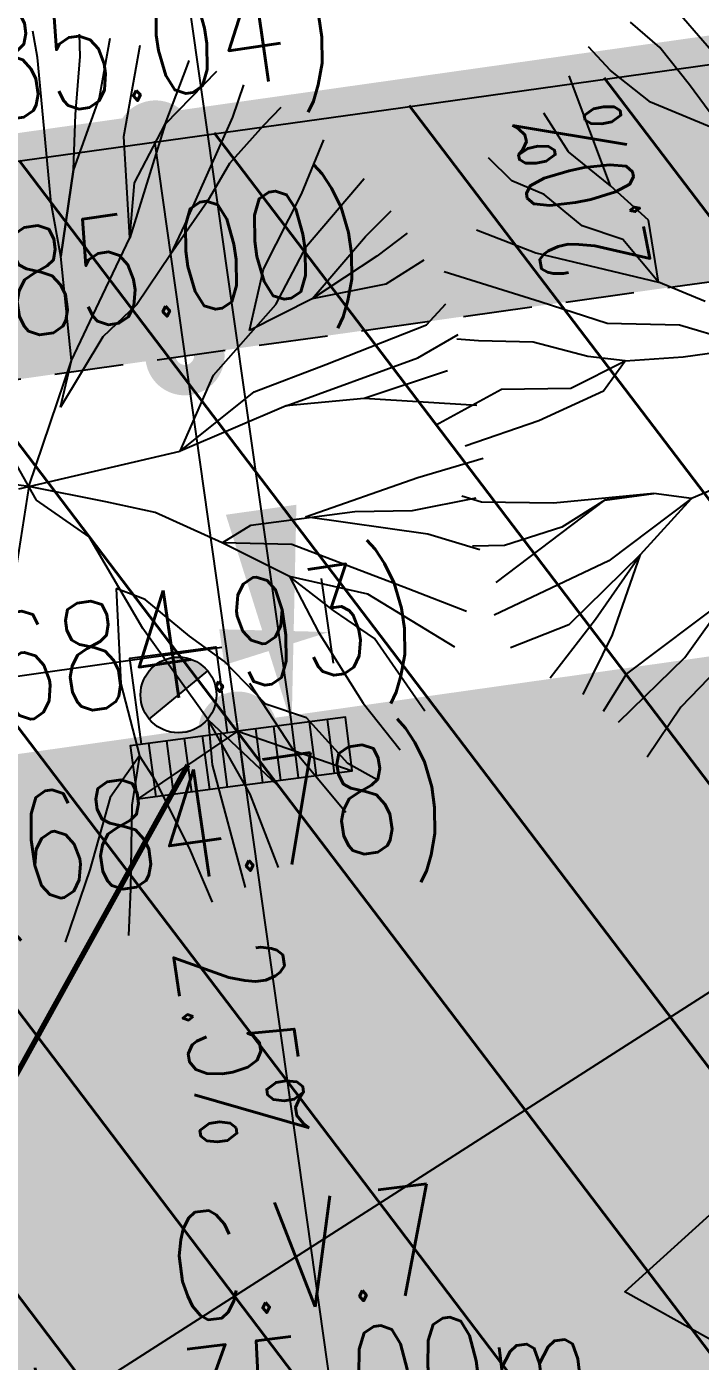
# Model space of a CAD drawing. Extents: x 352140 to 354978, y 6304672 to 6307963.
# Drawn here: x 352678.54 to 352684.76, y 6306035.06 to 6306047.38 of the extents above; entities that cross this region are included whole.
import ezdxf
from ezdxf import colors
from ezdxf.entities.mleader import LeaderData, LeaderLine
from ezdxf.enums import TextEntityAlignment as Align
from ezdxf.math import Vec2, Vec3

# ---------------------------------------------------------------- set-up
doc = ezdxf.new("R2010")
doc.units = 0
for name, pattern in [('CENTER', [50.800000000000004, 31.75, -6.35, 6.35, -6.35]), ('CONTINUOS', [0]), ('DASHDOT', [1, 0.5, -0.25, 0, -0.25]), ('DASHED', [19.049999999999997, 12.7, -6.35])]:
    doc.linetypes.add(name, pattern=pattern)
doc.layers.get('0').update_dxf_attribs({"linetype": 'CONTINUOUS'})
for name, color, linetype in [('00-S2_ALL AREA APORTANTES', 150, 'CONTINUOUS'), ('00_All ext_Descarga sum', 1, 'CONTINUOUS'), ('00_All ext_Txt', 4, 'CONTINUOUS'), ('00_S2_All ext_Sumidero', 3, 'CONTINUOUS'), ('02_Geo ext_Acotamiento', 7, 'CONTINUOUS'), ('02_Geo ext_Eje', 4, 'CONTINUOUS'), ('03_Pav ext_Escurrimiento', 2, 'CONTINUOUS'), ('03_Pav ext_HCV', 34, 'CONTINUOUS'), ('03_Pav ext_Vereda HC', 42, 'CONTINUOUS'), ('03_Pav proy_Solera Tipo A', 1, 'CONTINUOUS'), ('03_S2_Pav ext_Borde vereda', 7, 'CONTINUOUS'), ('03_S3_Pav ext_Cota', 2, 'CONTINUOUS'), ('05_All ext_Txt', 4, 'CONTINUOUS'), ('1-MURO PANDERETA', 250, 'FENCELINE2'), ('Paisajismo', 253, 'CONTINUOUS')]:
    doc.layers.add(name, color=color, linetype=linetype)
doc.layers.add('0_ASD_LINEA OFICIAL', color=253, linetype='DASHDOT', lineweight=20)
doc.styles.add('JPG_2MM', font='simplex.shx', dxfattribs={"height": 1})
doc.styles.add('ROMANS', font='romans.shx', dxfattribs={"width": 0.75})
doc.linetypes.add('FENCELINE2', pattern='A,0.25,-0.1,[132,ltypeshp.shx,S=0.1,R=0,X=-0.1,Y=0],-0.1,1', length=1.45)
doc.dimstyles.new('acio', dxfattribs={"dimscale": 0, "dimtxt": 2, "dimasz": 2, "dimexe": 1, "dimexo": 1, "dimtad": 1, "dimrnd": 0.05, "dimzin": 1, "dimtxsty": 'ROMANS', "dimcen": 2.5, "dimclrt": 2, "dimaunit": 2, "dimazin": 0, "dimtfac": 1, "dimtmove": 0, "dimatfit": 3, "dimfxl": 1, "dimfxlon": 1, "dimarcsym": 0})
doc.dimstyles.new('Principal', dxfattribs={"dimscale": 0, "dimtxt": 2, "dimasz": 2, "dimexe": 1, "dimexo": 1, "dimtad": 1, "dimrnd": 0.05, "dimzin": 1, "dimtxsty": 'ROMANS', "dimcen": 2.5, "dimclrt": 2, "dimaunit": 2, "dimadec": 0, "dimazin": 0, "dimtfac": 1, "dimtmove": 0, "dimatfit": 3, "dimfxl": 1, "dimfxlon": 1, "dimarcsym": 0})
pattern_1 = [(127.2451660467093, (0, 0), (-1.263734244477452, -0.9607975902004564), [])]

# ---------------------------------------------------------------- blocks, each defined once
blk = doc.blocks.new('SUMIDEROS2-flat-36')
h = blk.add_hatch(color=256)
h.dxf.hatch_style = 1
h.paths.add_polyline_path([(-2384012.433764914, 5850958.890662028), (-2384013.236991516, 5850959.486335617), (-2384012.135928119, 5850959.292275329)])
h = blk.add_hatch(color=256)
h.dxf.hatch_style = 1
h.paths.add_polyline_path([(-2384013.425125614, 5850958.89225714, 1), (-2384012.727470282, 5850958.835011723)])
at = {"ltscale": 0.5}
blk.add_line((-2384012.135928119, 5850959.292275329), (-2384013.236991516, 5850959.486335617), dxfattribs=at)
for points in [[(-2384012.939154722, 5850959.887948919), (-2384012.135928119, 5850959.292275329), (-2384012.433764914, 5850958.890662028), (-2384013.236991516, 5850959.486335617)], [(-2384013.236991516, 5850959.486335617), (-2384012.939154722, 5850959.887948919), (-2384012.135928119, 5850959.292275329), (-2384012.433764914, 5850958.890662028)]]:
    blk.add_lwpolyline(points, close=True)
for points in [[(-2384013.103120416, 5850959.387056686), (-2384012.805283621, 5850959.788669988)], [(-2384012.969249316, 5850959.287777754), (-2384012.671412521, 5850959.689391055)], [(-2384012.835378215, 5850959.188498823), (-2384012.53754142, 5850959.590112124)], [(-2384012.701507115, 5850959.089219891), (-2384012.40367032, 5850959.490833192)], [(-2384012.701507115, 5850959.089219891), (-2384012.40367032, 5850959.490833192)], [(-2384012.514087574, 5850958.950229387), (-2384012.990626445, 5850958.307648106), (-2384013.633207727, 5850958.784186976), (-2384013.156668856, 5850959.426768258)], [(-2384012.567636014, 5850958.98994096), (-2384012.269799219, 5850959.391554261)], [(-2384012.727470282, 5850958.835011723), (-2384013.425125613, 5850958.89225714)]]:
    blk.add_lwpolyline(points)
blk.add_circle((-2384013.076297948, 5850958.863634431), 0.35, dxfattribs=at)
blk = doc.blocks.new('s3')
h = blk.add_hatch(color=256)
h.dxf.hatch_style = 1
h.paths.add_polyline_path([(-0.3297789840726182, -0.04854825045913458), (0.6595579684944823, 0.09709650091826916), (-0.4026013602269813, 0.4461202248930931)])
at = {"ltscale": 0.5}
blk.add_line((-0.4026013602269813, 0.4461202248930931), (0.6595579684944823, 0.09709650091826916), dxfattribs=at)
for points in [[(0.5867355932714418, 0.5917649772018194), (-0.4026013602269813, 0.4461202248930931), (-0.3297789840726182, -0.04854825045913458), (0.6595579684944823, 0.09709650091826916)], [(0.6595579684944823, 0.09709650091826916), (0.5867355932714418, 0.5917649772018194), (-0.4026013602269813, 0.4461202248930931), (-0.3297789840726182, -0.04854825045913458)]]:
    blk.add_lwpolyline(points, close=True)
for points in [[(1.164153218269348e-10, -9.313225746154785e-10), (-0.07282237603794783, 0.4946684753522277)], [(1.164153218269348e-10, -9.313225746154785e-10), (-0.07282237603794783, 0.4946684753522277)], [(0.1648894931422547, 0.02427412569522858), (0.09206711605656892, 0.5189426010474563)], [(0.3297789852367714, 0.04854825045913458), (0.2569566081510857, 0.5432167267426848)], [(0.4946684773312882, 0.07282237522304058), (0.4218461002456024, 0.5674908524379134)], [(-0.1648894910467789, -0.02427412569522858), (-0.2377118681324646, 0.4703943496569991)]]:
    blk.add_lwpolyline(points)
blk = doc.blocks.new('_Dot')
at = {"color": 0, "linetype": 'ByBlock', "lineweight": -2}
blk.add_line((-0.5, 0), (-1, 0), dxfattribs=at)
at = {"color": 0, "linetype": 'ByBlock', "const_width": 0.5}
blk.add_lwpolyline([(-0.25, 0, 1), (0.25, 0, 1)], format="xyb", close=True, dxfattribs=at)
blk = doc.blocks.new('*D1233')
at = {"layer": '02_Geo ext_Acotamiento', "color": 0, "lineweight": -2, "transparency": 16777216}
for p, q in [((352681.3729139861, 6306041.507904957), (352681.2626115966, 6306042.289140631)), ((352640.5150699242, 6306036.031050548), (352680.3423338038, 6306041.654247898)), ((352639.5652914505, 6306035.605101467), (352639.454989061, 6306036.386337142))]:
    blk.add_line(p, q, dxfattribs=at)
at = {"layer": '02_Geo ext_Acotamiento', "color": 0, "transparency": 16777216}
for points in [[(352680.319033292, 6306041.819277787), (352680.3656343155, 6306041.48921801), (352681.3325131318, 6306041.794050967)], [(352640.4917694124, 6306036.196080437), (352640.5383704359, 6306035.86602066), (352639.5248905962, 6306035.891247477)]]:
    blk.add_solid(points, dxfattribs=at)
at = {"layer": '02_Geo ext_Acotamiento', "color": 2, "transparency": 16777216, "insert": (352660.3017972911, 6306039.741472719), "char_height": 1, "attachment_point": 5, "rotation": 8.036450939066954, "style": 'ROMANS'}
blk.add_mtext('42,20', dxfattribs=at)
blk = doc.blocks.new('A$C27410629')
at = {"layer": '0_ASD_LINEA OFICIAL', "ltscale": 8}
blk.add_lwpolyline([(286.0191263138258, 1240.57846385429, 0.5, 0.5, 0.02981475030709136), (329.8275544899516, 1253.395882122717, 0.5, 0.5, 0.005373472105566591), (335.5549609565205, 1255.503897473505, 0.5, 0.5, -0.02038905157982782), (369.1789315856004, 1266.395914572439, 0.5, 0.5, -0.01033811889572692), (382.0160864036152, 1269.772252053919, 0.5, 0.5, -0.01173618040004156), (401.8827953144032, 1274.181638345332, 0.5, 0.5, 0), (500.8924152547843, 1288.160771687743, 0, 0, 0)], format="xyseb", dxfattribs=at)
blk = doc.blocks.new('*D1431')
at = {"layer": '02_Geo ext_Acotamiento', "color": 0, "lineweight": -2, "transparency": 16777216}
blk.add_line((352687.1285132058, 6306048.259659426), (352688.1139028457, 6306043.012090537), dxfattribs=at)
at = {"layer": '02_Geo ext_Acotamiento', "color": 0, "transparency": 16777216}
blk.add_solid([(352688.2777065567, 6306043.042849634), (352687.9500991346, 6306042.98133144), (352688.2984574267, 6306042.02926827)], dxfattribs=at)
at = {"layer": '02_Geo ext_Acotamiento', "color": 2, "transparency": 16777216, "insert": (352688.4210759453, 6306046.294813341), "char_height": 1, "attachment_point": 5, "rotation": 280.63516462437144, "style": 'ROMANS'}
blk.add_mtext('R46,50', dxfattribs=at)
blk = doc.blocks.new('1.0 - LO RECABARREN LOTEO PARQUE - VEGETACION PROPUESTA ETAPA MUNICIPAL')
at = {"layer": 'Paisajismo', "color": 251}
for p, q in [((352684.9223409494, 6306047.092090706), (352684.2397955476, 6306047.880920245)), ((352678.6402071738, 6306047.097631331), (352678.5991143384, 6306047.340409933)), ((352679.0337549044, 6306047.10747047), (352679.029850871, 6306047.314241823)), ((352684.3863920275, 6306047.188866635), (352684.1148856928, 6306047.424255947)), ((352679.3090414436, 6306047.273305699), (352679.2103615177, 6306046.726012464)), ((352679.4383528006, 6306046.368058791), (352679.5870855267, 6306047.213172814)), ((352683.9323124276, 6306046.979267458), (352683.7270850568, 6306047.196772086)), ((352684.6599136369, 6306046.846623307), (352684.3863920275, 6306047.188866635)), ((352678.7661819411, 6306045.751604165), (352678.6402071738, 6306047.097631331)), ((352678.9904494037, 6306046.572174045), (352679.0337549044, 6306047.10747047)), ((352680.0235440342, 6306047.019263466), (352680.0398519193, 6306047.071486183)), ((352679.8200606864, 6306046.480942735), (352680.0235440342, 6306047.019263466)), ((352680.2918475778, 6306046.967811945), (352679.8200606864, 6306046.480942735)), ((352684.2998983554, 6306046.684325599), (352683.9323124276, 6306046.979267458)), ((352680.5418731304, 6306046.844082939), (352680.4405586612, 6306046.547985253)), ((352683.9323396425, 6306045.912618446), (352683.5497769, 6306046.927721616)), ((352684.9888484501, 6306046.398528017), (352684.6599136369, 6306046.846623307)), ((352679.2103615177, 6306046.726012464), (352678.9733372773, 6306046.064097498)), ((352678.9733372773, 6306046.064097498), (352678.9904494037, 6306046.572174045)), ((352680.8878500825, 6306046.637222189), (352680.7282476929, 6306046.471367899)), ((352683.5442693054, 6306046.227298577), (352683.3162780208, 6306046.58525225)), ((352684.9888484501, 6306046.398528017), (352684.2998983554, 6306046.684325599)), ((352679.8200606864, 6306046.480942735), (352679.4926762052, 6306045.432532256)), ((352679.536486125, 6306045.941112882), (352679.8200606864, 6306046.480942735)), ((352680.4405586612, 6306046.547985253), (352679.9967589385, 6306045.553458576)), ((352680.7282476929, 6306046.471367899), (352680.4144468673, 6306046.118032305)), ((352679.4926762052, 6306045.432532256), (352679.4383528006, 6306046.368058791)), ((352681.0774853012, 6306045.835494299), (352681.2838038563, 6306046.338809645)), ((352683.9323396425, 6306045.912618446), (352683.5442693054, 6306046.227298577)), ((352680.4144468673, 6306046.118032305), (352680.2074305294, 6306045.7667129)), ((352683.020868957, 6306045.960512428), (352682.8032604024, 6306046.170194058)), ((352678.8549844662, 6306045.260149335), (352678.9733372773, 6306046.064097498)), ((352678.9733372773, 6306046.064097498), (352678.8549844662, 6306045.260149335)), ((352681.123183416, 6306045.356422602), (352681.6551095446, 6306045.98152375)), ((352683.3170532964, 6306045.832484199), (352683.020868957, 6306045.960512428)), ((352679.4926762052, 6306045.432532256), (352679.536486125, 6306045.941112882)), ((352680.728512123, 6306045.144639745), (352681.0774853012, 6306045.835494299)), ((352683.6696550488, 6306045.545181549), (352683.3170532964, 6306045.832484199)), ((352684.2802008499, 6306045.597179129), (352683.9323396425, 6306045.912618446)), ((352678.8549844662, 6306045.260149335), (352678.7661819411, 6306045.751604165)), ((352680.2074305294, 6306045.7667129), (352679.8694538298, 6306045.279303456)), ((352681.6681244268, 6306045.444137168), (352681.9062962199, 6306045.681328794)), ((352684.3738543459, 6306045.023998707), (352684.2802008499, 6306045.597179129)), ((352679.9967589385, 6306045.553458576), (352679.8694538298, 6306045.279303456)), ((352682.0531589831, 6306045.475664561), (352681.7720674077, 6306045.264970785)), ((352682.6930532583, 6306045.506836176), (352683.2400638449, 6306045.29578422)), ((352684.0459305408, 6306045.418665515), (352683.6696550488, 6306045.545181549)), ((352679.2101104262, 6306044.83927388), (352679.4926762052, 6306045.432532256)), ((352680.8396089138, 6306044.816589676), (352681.123183416, 6306045.356422602)), ((352681.1761379408, 6306044.871335176), (352681.6681244268, 6306045.444137168)), ((352684.3738543459, 6306045.023998707), (352684.0459305408, 6306045.418665515)), ((352678.9532337174, 6306044.299945033), (352678.8549844662, 6306045.260149335)), ((352679.8694538298, 6306045.279303456), (352679.5576705637, 6306044.819110815)), ((352681.7720674077, 6306045.264970785), (352681.1761379408, 6306044.871335176)), ((352682.2075274713, 6306045.226810469), (352681.8574252299, 6306045.00495181)), ((352683.2400638449, 6306045.29578422), (352684.3738543459, 6306045.023998707)), ((352680.5984137684, 6306044.578671049), (352680.728512123, 6306045.144639745)), ((352683.2823223972, 6306044.843046862), (352682.395786996, 6306045.120271427)), ((352681.8574252299, 6306045.00495181), (352681.1761379408, 6306044.871335176)), ((352684.3738543459, 6306045.023998707), (352684.3738543459, 6306045.023998707)), ((352684.8045296913, 6306044.845065298), (352684.3738543459, 6306045.023998707)), ((352681.1761379408, 6306044.871335176), (352680.5984137684, 6306044.578671049)), ((352678.9532337174, 6306044.299945033), (352679.2101104262, 6306044.83927388)), ((352679.5576705637, 6306044.819110815), (352679.2428609557, 6306044.519203745)), ((352680.2643895528, 6306044.16435816), (352680.8396089138, 6306044.816589676)), ((352682.2318646843, 6306044.629086473), (352682.4101766743, 6306044.824697891)), ((352683.9003778039, 6306044.64092604), (352683.2823223972, 6306044.843046862)), ((352681.3040435119, 6306044.264160682), (352682.2318646843, 6306044.629086473)), ((352684.5682958089, 6306044.626814703), (352683.9003778039, 6306044.64092604)), ((352685.2397446324, 6306044.425698922), (352684.5682958089, 6306044.626814703)), ((352679.2428609557, 6306044.519203745), (352678.8545172387, 6306043.870500613)), ((352682.1518085948, 6306044.32624391), (352682.5231149374, 6306044.539216285)), ((352682.7124256949, 6306044.480804032), (352682.5109968406, 6306044.497125905)), ((352683.2154282611, 6306044.470175636), (352682.7124256949, 6306044.480804032)), ((352683.7207095662, 6306044.338837479), (352683.2154282611, 6306044.470175636)), ((352684.6005396936, 6306044.333460324), (352685.2397446324, 6306044.425698922)), ((352678.559876361, 6306043.136415279), (352678.9532337174, 6306044.299945033)), ((352678.8545172387, 6306043.870500613), (352678.9532337174, 6306044.299945033)), ((352680.6411694048, 6306044.011129402), (352681.3040435119, 6306044.264160682)), ((352680.9373537459, 6306043.883101173), (352682.1518085948, 6306044.32624391)), ((352683.5644186639, 6306044.046659548), (352684.0671149796, 6306044.296663448)), ((352684.0671149796, 6306044.296663448), (352683.7207095662, 6306044.338837479)), ((352683.8675213886, 6306044.019602164), (352684.0671149796, 6306044.296663448)), ((352684.0671149796, 6306044.296663448), (352684.6005396936, 6306044.333460324)), ((352679.9571458249, 6306043.463735625), (352680.2643895528, 6306044.16435816)), ((352682.4268105663, 6306044.205186671), (352681.6571519698, 6306043.9501392)), ((352678.6303887761, 6306043.011104662), (352678.0500906089, 6306044.042377251)), ((352679.9571458249, 6306043.463735625), (352680.6411694048, 6306044.011129402)), ((352682.3157330366, 6306043.70239471), (352682.9237005846, 6306044.034562198)), ((352682.9237005846, 6306044.034562198), (352683.5644186639, 6306044.046659548)), ((352683.2693124363, 6306043.746676302), (352683.8675213886, 6306044.019602164)), ((352680.9373537459, 6306043.883101173), (352679.9571458249, 6306043.463735625)), ((352681.6571519698, 6306043.9501392), (352680.9373537459, 6306043.883101173)), ((352681.6571519698, 6306043.9501392), (352680.9373537459, 6306043.883101173)), ((352682.6970322921, 6306043.884112729), (352681.6571519698, 6306043.9501392)), ((352682.5899243855, 6306043.512469317), (352683.2693124363, 6306043.746676302)), ((352678.4681911386, 6306043.11493736), (352679.9571458249, 6306043.463735625)), ((352682.1525955002, 6306043.219359168), (352682.7557742494, 6306043.400141628)), ((352678.559876361, 6306043.136415279), (352677.3162043697, 6306043.306977064)), ((352685.2085444924, 6306043.249260215), (352684.6786482509, 6306043.025465003)), ((352678.559876361, 6306043.136415279), (352678.4062603119, 6306042.151708711)), ((352679.2716112153, 6306042.996489288), (352678.559876361, 6306043.136415279)), ((352681.1135984259, 6306042.857609132), (352682.1525955002, 6306043.219359168)), ((352679.1174838768, 6306042.672890725), (352678.6303887761, 6306043.011104662)), ((352682.1039678525, 6306042.916346341), (352682.6892727854, 6306043.034292581)), ((352682.7405347367, 6306042.992050735), (352682.558451104, 6306043.048989477)), ((352682.8752188804, 6306042.249951942), (352683.8777523211, 6306043.010343346)), ((352684.3305859793, 6306043.072340835), (352683.4043764252, 6306042.984459644)), ((352683.8777523211, 6306043.010343346), (352683.4818427241, 6306042.762355678)), ((352683.8777523211, 6306043.010343346), (352684.3305859793, 6306043.072340835)), ((352684.3305859793, 6306043.072340835), (352683.8777523211, 6306043.010343346)), ((352684.6786482509, 6306043.025465003), (352683.9150401055, 6306042.44984635)), ((352684.2076936857, 6306042.50881949), (352684.6786482509, 6306043.025465003)), ((352684.6786482509, 6306043.025465003), (352684.3305859793, 6306043.072340835)), ((352679.7274689861, 6306042.898201165), (352679.2716112153, 6306042.996489288)), ((352680.3470375907, 6306042.61593602), (352679.7274689861, 6306042.898201165)), ((352680.6109780454, 6306042.781262171), (352681.5700364919, 6306042.906265223)), ((352681.5700364919, 6306042.906265223), (352682.1039678525, 6306042.916346341)), ((352683.4043764252, 6306042.984459644), (352682.7405347367, 6306042.992050735)), ((352680.3470375907, 6306042.61593602), (352680.6109780454, 6306042.781262171)), ((352682.2428914058, 6306042.697801793), (352681.1135984259, 6306042.857609132)), ((352683.4818427241, 6306042.762355678), (352682.9509377037, 6306042.591988989)), ((352679.6141623596, 6306041.827107352), (352679.1174838768, 6306042.672890725)), ((352682.7231765528, 6306042.551571544), (352682.2428914058, 6306042.697801793)), ((352680.9671127844, 6306042.306958194), (352680.3470375907, 6306042.61593602)), ((352680.988260089, 6306042.601317572), (352680.3470375907, 6306042.61593602)), ((352682.0641930536, 6306042.194051621), (352680.988260089, 6306042.601317572)), ((352682.9509377037, 6306042.591988989), (352682.6572775703, 6306042.586444414)), ((352684.2076936857, 6306042.50881949), (352683.5462773878, 6306041.860113203)), ((352683.7916456239, 6306041.913040846), (352684.2076936857, 6306042.50881949)), ((352683.9502746668, 6306041.767113809), (352684.2076936857, 6306042.50881949)), ((352683.9150401055, 6306042.44984635), (352682.8562586306, 6306041.948827443)), ((352681.6902102428, 6306042.143979893), (352680.9671127844, 6306042.306958194)), ((352680.9671127844, 6306042.306958194), (352681.234255261, 6306041.793238232)), ((352681.3736123725, 6306041.993944786), (352680.9671127844, 6306042.306958194)), ((352679.3668318989, 6306042.196570515), (352679.4101723619, 6306041.315502377)), ((352679.6358140258, 6306042.094754007), (352679.3668318989, 6306042.196570515)), ((352682.4937824528, 6306041.653346321), (352681.6902102428, 6306042.143979893)), ((352682.6027079288, 6306041.982888687), (352682.0641930536, 6306042.194051621)), ((352680.0428202029, 6306041.755027916), (352679.6358140258, 6306042.094754007)), ((352685.0097565418, 6306042.109124553), (352684.0777412606, 6306041.407262138)), ((352684.6179145098, 6306041.558339445), (352685.0097565418, 6306042.109124553)), ((352681.7524075583, 6306041.733858938), (352681.3736123725, 6306041.993944786)), ((352683.3745887779, 6306041.370690725), (352683.7916456239, 6306041.913040846)), ((352680.2176276185, 6306040.983337137), (352679.6141623596, 6306041.827107352)), ((352681.234255261, 6306041.793238232), (352681.6488880197, 6306041.136926814)), ((352683.5462773878, 6306041.860113203), (352683.0072436899, 6306041.648681275)), ((352683.6790619034, 6306041.218605779), (352683.9502746668, 6306041.767113809)), ((352680.3677176678, 6306041.520646677), (352680.0428202029, 6306041.755027916)), ((352682.2175051997, 6306041.063527932), (352681.7524075583, 6306041.733858938)), ((352680.7490370022, 6306041.126991102), (352680.3677176678, 6306041.520646677)), ((352684.0056786109, 6306040.963141995), (352684.6179145098, 6306041.558339445)), ((352684.0777412606, 6306041.407262138), (352683.8630447935, 6306041.06107566)), ((352684.9219807249, 6306041.453354487), (352684.5814821059, 6306041.099514814)), ((352679.4101723619, 6306041.315502377), (352679.5829622196, 6306040.650668645)), ((352680.9930235802, 6306040.722034541), (352680.5996349489, 6306041.318370417)), ((352681.1253102652, 6306041.000475026), (352680.7490370022, 6306041.126991102)), ((352681.6488880197, 6306041.136926814), (352681.9898050816, 6306040.705222229)), ((352684.5814821059, 6306041.099514814), (352684.2696988381, 6306040.639322174)), ((352680.8587468673, 6306040.377366463), (352680.2176276185, 6306040.983337137)), ((352680.2176276185, 6306040.983337137), (352680.2518013098, 6306040.567161755)), ((352680.6044930442, 6306040.295823102), (352680.2176276185, 6306040.983337137)), ((352681.5071317894, 6306040.580103609), (352681.1253102652, 6306041.000475026)), ((352681.486936542, 6306040.127596144), (352680.9930235802, 6306040.722034541)), ((352679.5829622196, 6306040.650668645), (352679.312189006, 6306040.267664332)), ((352679.5829622196, 6306040.650668645), (352679.5114479533, 6306040.195012505)), ((352679.7317330074, 6306040.416463534), (352679.5829622196, 6306040.650668645)), ((352680.2518013098, 6306040.567161755), (352680.5569699333, 6306039.436857475)), ((352681.7759371662, 6306040.428636933), (352681.5071317894, 6306040.580103609)), ((352680.0450817418, 6306039.79849088), (352679.7317330074, 6306040.416463534)), ((352680.8661974297, 6306039.621305919), (352680.6044930442, 6306040.295823102)), ((352681.2297514491, 6306039.901360741), (352680.8587468673, 6306040.377366463)), ((352679.312189006, 6306040.267664332), (352679.1236754772, 6306039.599964954)), ((352679.5114479533, 6306040.195012505), (352679.4993774992, 6306039.419793298)), ((352680.255627043, 6306039.299329989), (352680.0450817418, 6306039.79849088)), ((352679.1236754772, 6306039.599964954), (352678.8949517015, 6306038.931506369)), ((352679.4993774992, 6306039.419793298), (352679.4807521732, 6306038.991861074))]:
    blk.add_line(p, q, dxfattribs=at)

msp = doc.modelspace()

# ---------------------------------------------------------------- hatches: boundary and pattern name
at = {"layer": '00-S2_ALL AREA APORTANTES', "linetype": 'DASHED', "lineweight": 40, "ltscale": 0.25}
h = msp.add_hatch(dxfattribs=at)
h.set_pattern_fill('ANSI31', color=150, scale=0.5, angle=82.24516604670926)
h.set_pattern_definition(pattern_1)
h.paths.add_polyline_path([(352681.4700965306, 6306033.947375684), (352711.2242503332, 6306037.882199338), (352709.8138224902, 6306049.750669927), (352704.8555677272, 6306049.873002933), (352679.7224584352, 6306046.324468091)])
h = msp.add_hatch(dxfattribs=at)
h.set_pattern_fill('ANSI31', color=82, scale=0.5, angle=82.24516604670926)
h.set_pattern_definition(pattern_1)
h.paths.add_polyline_path([(352679.7224584352, 6306046.324468091), (352652.3043928416, 6306042.453321074), (352654.0520196788, 6306030.076308399), (352681.4700482321, 6306033.947717744)])
at = {"layer": '03_Pav ext_HCV'}
h = msp.add_hatch(dxfattribs=at)
h.set_pattern_fill('SWAMP', color=256, scale=0.025, angle=-5.87842838446813e-10, style=0)
h.set_pattern_definition([(359.9999999994121, (0, 0), (0.3175000000056422, 0.5499261309017425), [0.079375, -0.555625]), (90, (0.0396875, -4.071855352894005e-13), (-0.3174999999943578, 0.5499261309082575), [0.0396875, -1.06016476181]), (90, (0.049609375, -5.089819191117507e-13), (-0.3174999999943578, 0.5499261309082575), [0.03175, -1.06810226181]), (90, (0.029765625, -3.053891514670504e-13), (-0.3174999999943578, 0.5499261309082575), [0.03175, -1.06810226181]), (59.99999999941215, (0.05953125000000001, -6.107783029341008e-13), (-0.3174999995629745, 0.5499261311573168), [0.0254, -0.6096]), (119.9999999994121, (0.01984375, -2.035927676447003e-13), (-0.6349999995686166, 2.555744082988348e-10), [0.0254, -0.6095999999999999])])
edge = h.paths.add_edge_path()
edge.add_arc((352695.6228278121, 6305975.85554616), 52.49999999651592, 90.15910991936789, 98.03670583891278, ccw=False)
edge.add_arc((352695.3284670433, 6306081.855137437), 53.49999999947075, 270.1591099180267, 278.1028961549432)
edge.add_line((352702.8693602514, 6306028.889252855), (352706.0136189333, 6306029.333188209))
edge.add_line((352706.0136189333, 6306029.333188209), (352705.9856154933, 6306029.531218028))
edge.add_line((352705.9856154933, 6306029.531218028), (352704.2032925461, 6306029.279573285))
edge.add_line((352704.2032925461, 6306029.279573285), (352703.2511160003, 6306036.012576957))
edge.add_line((352703.2511160003, 6306036.012576957), (352702.0188872132, 6306044.725878061))
edge.add_line((352702.0188872132, 6306044.725878061), (352703.8011654631, 6306044.977517299))
edge.add_line((352703.8011654631, 6306044.977517299), (352703.773204849, 6306045.175553165))
edge.add_line((352703.773204849, 6306045.175553165), (352700.3934077577, 6306044.698360805))
edge.add_arc((352708.7779693851, 6305985.792086722), 59.50000000028207, 98.10091267222913, 105.9121530044085)
edge.add_arc((352679.7166693964, 6306087.730503638), 46.50000000145129, 278.03645094313157, 285.91215300661685, ccw=False)
edge.add_line((352686.2175121692, 6306041.687164887), (352639.6351929855, 6306035.110011804))
edge.add_line((352639.6351929855, 6306035.110011804), (352606.2230754346, 6306030.392566704))
edge.add_arc((352596.4368605051, 6306099.705119715), 70.00000005380134, 271.48536212425654, 278.03645093934756, ccw=False)
edge.add_arc((352600.0018186228, 6305960.597349328), 69.1534494366037, 91.45045642228509, 104.4748563886432)
edge.add_line((352582.7165599253, 6306027.555690113), (352582.7637162774, 6306027.36655901))
edge.add_line((352582.7637162774, 6306027.36655901), (352584.5106173158, 6306027.800539543))
edge.add_line((352584.5106173158, 6306027.800539543), (352586.157412114, 6306021.195700438))
edge.add_line((352586.157412114, 6306021.195700438), (352586.7232885007, 6306021.335719549))
edge.add_line((352586.7232885007, 6306021.335719549), (352590.8544985201, 6306021.398619752))
edge.add_arc((352590.8663507516, 6306020.798736827), 0.6000000001080056, -63.22120006769461, 91.13187835353392, ccw=False)
edge.add_line((352591.1366790977, 6306020.263085274), (352587.502146802, 6306018.437976366))
edge.add_line((352587.502146802, 6306018.437976366), (352586.6893552667, 6306018.235521358))
edge.add_line((352586.6893552667, 6306018.235521358), (352588.3263039393, 6306011.670172343))
edge.add_line((352588.3263039393, 6306011.670172343), (352586.5827429757, 6306011.218601814))
edge.add_line((352586.5827429757, 6306011.218601814), (352586.6331052531, 6306011.025046549))
edge.add_arc((352655.5485133363, 6305772.515255022), 248.2664981939714, 98.86355153155222, 106.1162073025364, ccw=False)
edge.add_line((352617.2951473995, 6306017.816975603), (352641.5924359696, 6306021.247501212))
edge.add_line((352641.5924359696, 6306021.247501212), (352688.282935351, 6306027.839928221))
edge = h.paths.add_edge_path(flags=16)
edge.add_arc((352710.1973540727, 6305985.371992292), 53.11479439390379, 97.81937221579312, 105.0371406437207, ccw=False)
edge.add_line((352702.9710573276, 6306037.992919867), (352703.1129390418, 6306037.003681069))
edge.add_line((352703.1129390418, 6306037.003681069), (352703.112985636, 6306037.003351058))
edge.add_line((352703.112985636, 6306037.003351058), (352703.2550507675, 6306035.984753543))
edge.add_arc((352695.9715778618, 6306088.826736871), 53.34158021342433, 270.65045146726897, 277.8479116033116, ccw=False)
edge.add_arc((352696.5726847316, 6306036.088577505), 0.599999999917819, 105.0409264166529, 270.42413250202037, ccw=False)
at = {"layer": '03_Pav ext_Vereda HC'}
h = msp.add_hatch(dxfattribs=at)
h.set_pattern_fill('DOTS', color=256, scale=0.2, style=0)
h.set_pattern_definition([(0, (0, 0), (0.15875, 0.3175), [0, -0.3175])])
edge = h.paths.add_edge_path()
edge.add_line((352703.4231398524, 6306047.650922799), (352703.7172836208, 6306045.571624896))
edge.add_line((352703.7172836208, 6306045.571624896), (352707.678001033, 6306046.130837192))
edge.add_line((352707.678001033, 6306046.130837192), (352706.7613178024, 6306052.61221841))
edge.add_line((352706.7613178024, 6306052.61221841), (352704.7789952164, 6306052.346499193))
edge.add_line((352704.7789952164, 6306052.346499193), (352705.1234542672, 6306049.910770163))
edge.add_line((352705.1234542672, 6306049.910770163), (352704.7974891174, 6306049.864802835))
edge.add_line((352704.7974891174, 6306049.864802835), (352605.845947787, 6306035.893869592))
edge.add_arc((352689.8269849572, 6305610.553489762), 433.5519038335603, 101.1690651233866, 102.6021311798104)
edge.add_line((352595.2348293417, 6306033.660541717), (352595.6981481941, 6306031.714750792))
edge.add_arc((352689.8269849693, 6305610.553489767), 431.551903831639, 101.17631749834288, 102.59846348413612, ccw=False)
edge.add_line((352606.1797675515, 6306033.921165339), (352703.4231398524, 6306047.650922799))
edge = h.paths.add_edge_path()
edge.add_arc((352405.9232446, 6306371.355446095), 378.50000000726, 289.44189965681994, 290.0475916589092, ccw=False)
edge.add_line((352531.9072759763, 6306014.43770509), (352532.5679948468, 6306012.549987328))
edge.add_arc((352405.9232446787, 6306371.35544612), 380.5000000049515, 289.4411039732285, 290.0493536249592)
edge.add_line((352536.3698511003, 6306013.914635807), (352535.6732577755, 6306015.789440849))
edge = h.paths.add_edge_path()
edge.add_line((352578.4074838122, 6306027.477461996), (352582.2739194857, 6306028.488174673))
edge.add_line((352582.2739194857, 6306028.488174673), (352582.2735466855, 6306028.489593998))
edge.add_arc((352695.6574150563, 6305586.721125475), 456.0869230611745, 103.5396469629236, 104.39476836692091, ccw=False)
edge.add_line((352588.8791843916, 6306030.132549373), (352588.4159086673, 6306032.078159176))
edge.add_arc((352689.8269848596, 6305610.553490033), 433.5519035480428, 103.5272370596859, 109.9019821663102)
edge.add_line((352542.2406797644, 6306018.21209183), (352542.9372858721, 6306016.337252383))
edge.add_arc((352690.6142637799, 6305608.175091193), 434.0562632094287, 104.98151822734289, 109.8906089499317, ccw=False)

# ---------------------------------------------------------------- linework, layer by layer
at = {"layer": '00-S2_ALL AREA APORTANTES', "color": 40, "ltscale": 0.25}
msp.add_lwpolyline([(352679.7224584352, 6306046.324468091), (352683.217734626, 6306021.570283279)], dxfattribs=at)
at = {"layer": '00_All ext_Descarga sum', "linetype": 'DASHED', "ltscale": 0.05, "const_width": 0.04999999999999999}
msp.add_lwpolyline([(352675.8784806753, 6306033.071969269), (352680.0289836647, 6306040.566072229)], dxfattribs=at)
at = {"layer": '00_All ext_Txt', "color": 2, "extrusion": (-3.770932778091466e-07, 2.113951845454465e-07, 0.9999999999999066), "elevation": 1.200073334768429}
msp.add_lwpolyline([(352678.3078560318, 6306037.466068398, 0, 0.5624999999999991, 0), (352678.6592432271, 6306038.092883761, 0.1042479130453781, 0.1042479130453781, 0)], format="xyseb", dxfattribs=at)
at = {"layer": '02_Geo ext_Eje', "linetype": 'CENTER', "ltscale": 0.1, "const_width": 0.3, "flags": 128}
msp.add_lwpolyline([(352312.1869419859, 6305350.253457952), (352300.2703427261, 6305525.49263268), (352298.8102463124, 6305526.328832162), (352298.1240866417, 6305536.419131564), (352297.4655975985, 6305554.947358046), (352300.3730987812, 6305560.093160775, -0.003728265322063399), (352298.8869483477, 6305583.425011669), (352295.9389332888, 6305635.971749912), (352293.844468649, 6305666.194448568, -0.01840193141813321), (352293.3438672001, 6305681.639249023, 0.01517157700452478), (352293.1864957727, 6305687.704442002), (352288.4883733931, 6305771.091482916, 0.009386625321645614), (352287.0843622422, 6305789.506318077, 0.02414918653338492), (352280.7601415884, 6305831.584019321), (352280.7601415906, 6305831.584019321, 0.008260282951669902), (352277.7160237461, 6305845.558331769, 0.02844360343618716), (352273.9880373229, 6305856.836092235, -0.01256414860962356), (352265.8165059218, 6305879.815987964, -4.818861119802034e-05), (352261.1310284659, 6305893.24079561, -0.0136636635266434), (352251.3178816694, 6305918.857004657, -0.05826520656828901), (352243.4886382368, 6305954.379237848), (352243.4886382332, 6305954.379237848, -0.003961724196727663), (352243.2745247937, 6305956.814568781, -0.2741006311764708), (352278.3845610315, 6306028.408419116), (352278.3845610315, 6306028.408419116, -0.1176347053763299), (352314.8968764081, 6306041.290246989, -0.1054479127376658), (352349.7582408146, 6306037.778979043, -0.04227284655680764), (352362.977866212, 6306032.296059269), (352388.0651661378, 6306018.452597812, 0.01893733475849715), (352399.773478026, 6306012.530964789, -0.01147472138864261), (352417.83681951, 6306003.156911181, 0.04962077657042385), (352428.0326397765, 6305998.852976762), (352428.0326397765, 6305998.852976763), (352428.0326397765, 6305998.852976762, 0.08893158875618948), (352448.6948046738, 6305995.817405001, 0.01937286437110759), (352457.0790293366, 6305996.38837774, 0.02338769991160948), (352489.9839406122, 6306002.290656727, 0.02981475030709136), (352533.7923687883, 6306015.108074996, 0.005373472105566591), (352539.5197752549, 6306017.216090346, -0.02038905157982782), (352573.143745884, 6306028.108107445, -0.01033811889572692), (352585.980900702, 6306031.484444926, -0.01173618040004156), (352605.8476096128, 6306035.893831218), (352704.8572295532, 6306049.87296456)], format="xyb", dxfattribs=at)
at = {"layer": '03_Pav ext_Escurrimiento'}
for points in [[(352683.0418377094, 6306044.792972377, 0, 0.399872795364281, 0), (352682.8667634398, 6306045.658162664, 0, 0, 0), (352682.6788962561, 6306046.58657353, 0, 0, 0)], [(352681.2228272135, 6306039.050045107, 0, 0.399872795364281, 0), (352681.3793375531, 6306038.181304783, 0, 0, 0), (352681.5816663727, 6306037.058240229, 0, 0, 0)]]:
    msp.add_lwpolyline(points, format="xyseb", dxfattribs=at)
at = {"layer": '03_Pav proy_Solera Tipo A', "linetype": 'CONTINUOS', "ltscale": 0.1, "const_width": 0.15}
msp.add_lwpolyline([(352606.2230754351, 6306030.392566703), (352639.6351929855, 6306035.110011804), (352686.2174139867, 6306041.686939168)], dxfattribs=at)
at = {"layer": '03_S2_Pav ext_Borde vereda', "linetype": 'DASHED', "ltscale": 0.05}
msp.add_lwpolyline([(352594.7224000719, 6306031.495485335, -0.006784738146453238), (352606.1797675515, 6306033.921165339), (352703.4231398524, 6306047.650922799), (352704.7533873252, 6306038.244514755)], format="xyb", dxfattribs=at)
at = {"layer": '03_S3_Pav ext_Cota', "const_width": 0.4500000000000001}
for points in [[(352679.6088918684, 6306046.407199279, 1), (352679.8517559904, 6306046.265359296, 1)], [(352679.8807275241, 6306044.415211941, 1), (352680.1235916461, 6306044.273371957, 1)], [(352680.3700382703, 6306040.949584293, 1), (352680.6129023922, 6306040.807744309, 1)]]:
    msp.add_lwpolyline(points, format="xyb", close=True, dxfattribs=at)
at = {"layer": '03_S3_Pav ext_Cota', "color": 2, "ltscale": 0.5}
msp.add_lwpolyline([(352686.6495255724, 6306035.996018973), (352686.6824035181, 6306035.706429596), (352685.5234134522, 6306035.574845986), (352685.6068734475, 6306034.839729308), (352684.0640959147, 6306035.702487407), (352685.3741975536, 6306036.889141416), (352685.4576575516, 6306036.154024737), (352686.6166476241, 6306036.285608346)], close=True, dxfattribs=at)
at = {"layer": '1-MURO PANDERETA', "ltscale": 3, "flags": 128}
msp.add_lwpolyline([(352704.7882455486, 6306049.818408735), (352701.656, 6306049.367000001), (352692.361, 6306048.082), (352681.859, 6306046.613), (352670.566, 6306045.036), (352660.796, 6306043.664), (352645.594, 6306041.527000001), (352637.691, 6306040.405), (352631.946, 6306039.557), (352615.863, 6306037.317000001), (352605.847578267, 6306035.893869592), (352604.45, 6306045.558999999), (352603.055, 6306055.471), (352601.748, 6306064.659), (352600.199, 6306075.72), (352598.416, 6306088.333), (352597.0429999999, 6306098.007999999), (352595.643, 6306107.978999999), (352594.536, 6306115.801), (352593.255, 6306124.828), (352591.16, 6306139.419), (352590.0389569825, 6306147.370045444)], dxfattribs=at)

# ---------------------------------------------------------------- block references
at = {"layer": '00_S2_All ext_Sumidero', "ltscale": 0.5}
for name, p, rotation in [('SUMIDEROS2-flat-36', (-5435455.741669856, 8838771.612770885), 224.1983504000312), ('s3', (352680.8861439684, 6306040.425515493), 358.9898151502399)]:
    msp.add_blockref(name, p, dxfattribs=dict(at, rotation=rotation))
at = {"layer": '03_S2_Pav ext_Borde vereda', "linetype": 'Continuous'}
msp.add_blockref('A$C27410629', (352203.9623478023, 6304761.713605438), dxfattribs=at)
at = {"layer": 'Paisajismo'}
msp.add_blockref('1.0 - LO RECABARREN LOTEO PARQUE - VEGETACION PROPUESTA ETAPA MUNICIPAL', (0, 0), dxfattribs=at)

# ---------------------------------------------------------------- texts
at = {"layer": '03_Pav ext_Escurrimiento', "style": 'ROMANS', "oblique": 359.8722847085243}
for s, rotation, width, p in [('2.0%%%', 101.439532448554, 0.5, (352684.1506013013, 6306045.957613851)), ('2.5%%%', 278.625645923392, 0.5978430108135433, (352680.028984689, 6306037.92578641))]:
    msp.add_text(s, height=0.9996819884283765, rotation=rotation, dxfattribs=dict(at, width=width)).set_placement(p, align=Align.CENTER)
at = {"layer": '03_S3_Pav ext_Cota', "style": 'JPG_2MM', "width": 0.75}
for s, p in [('(685.04)', (352677.0525133844, 6306046.335356126)), ('(685.00)', (352677.3243490402, 6306044.343368787)), ('(684.93)', (352677.8136597862, 6306040.877741139)), ('(684.78)', (352678.0930065817, 6306039.226096389))]:
    msp.add_text(s, height=0.9999999999999993, rotation=8.267331095593656, dxfattribs=at).set_placement(p)
at = {"layer": '03_S3_Pav ext_Cota', "color": 2, "ltscale": 0.5, "style": 'ROMANS', "width": 0.75}
for s, p in [('C.V.7', (352681.1281292323, 6306036.059738204)), ('L=35.00m', (352681.1521393344, 6306034.806703765))]:
    msp.add_text(s, height=1, rotation=6.962707445368863, dxfattribs=at).set_placement(p, align=Align.MIDDLE_CENTER)

# ---------------------------------------------------------------- dimensions: what is measured, and where the dimension line sits
at = {"layer": '02_Geo ext_Acotamiento'}
dim = msp.add_radius_dim(center=(352679.7166694014, 6306087.730503648), mpoint=(352688.2984574267, 6306042.02926827), dimstyle='Principal', override={"dimfxl": 0.22}, dxfattribs=at)
dim.commit()
dim.dimension.update_dxf_attribs({"geometry": '*D1431', "text_midpoint": (352687.5289307337, 6306046.127286116), "dimtype": 164})
dim = msp.add_aligned_dim(p1=(352639.6351929855, 6306035.110011804), p2=(352681.4428155211, 6306041.012815294), distance=0.7889840268225867, dimstyle='Principal', override={"dimscale": 0, "dimtix": 0, "dimtofl": 1, "dimtmove": 1, "dimatfit": 3, "dimfxl": 1}, dxfattribs=at)
dim.commit()
dim.dimension.update_dxf_attribs({"geometry": '*D1233', "text_midpoint": (352660.3017972911, 6306039.741472719)})

# ---------------------------------------------------------------- leaders
at = {"layer": '00_All ext_Txt'}
msp.add_leader([(352680.9873458049, 6306040.942754283, -6.988803352851813e-08), (352680.0182666139, 6306047.7517727, -6.988803352851813e-08)], dimstyle='acio', override={"dimscale": 0, "dimgap": 0.625, "dimtad": 0, "dimfxl": 2}, dxfattribs=at)
at = {"layer": '05_All ext_Txt'}
ml = msp.add_multileader_mtext('Standard', dxfattribs=at)
ml.set_content('{\\C256;C.I. n°37\\PCA=684.93\\PCRs=683.69^JCRs=683.67^JH=1.26m}', color=2, style='ROMANS')
ml.set_leader_properties(color=7)
ml.set_arrow_properties(name='DOT')
ml.build(insert=Vec2(0, 0))
ml.multileader.update_dxf_attribs({"text_left_attachment_type": 6, "text_right_attachment_type": 6, "dogleg_length": 0.4164050059420628, "arrow_head_size": 0.5})
ctx = ml.context
ctx.base_point, ctx.char_height, ctx.arrow_head_size, ctx.landing_gap_size, ctx.plane_origin, ctx.plane_x_axis, ctx.plane_y_axis = Vec3(352688.7322871276, 6306040.29608832, 2.619741250414366e-07), 1, 0.5, 0.05000000250530529, Vec3(352720.3856387937, 6305998.616212465, 2.21740137942193e-07), Vec3(1, -2.775557561562891e-16, -5.041539005118686e-09), Vec3(2.631196363540177e-16, 1, -2.863435111305193e-09)
ctx.left_attachment, ctx.right_attachment = 6, 6
notes = []
notes.append((ctx, [(0, (1, 1, 0), (352687.6919579813, 6306040.29608832, 2.672189850107542e-07), (1, -2.775557561562891e-16, -5.041539005118686e-09), 1.040329146316736, [(0, [(352676.6621700143, 6306033.232689585, 3.430516832069299e-07)], 0, [])])]))
ctx.mtext.insert, ctx.mtext.text_direction, ctx.mtext.width, ctx.mtext.line_spacing_factor, ctx.mtext.line_spacing_style, ctx.mtext.flow_direction, ctx.mtext.extrusion = Vec3(352688.7822871301, 6306041.49608832, 2.582859259449838e-07), Vec3(1, -2.775557561562891e-16, -5.041539005118686e-09), 6.728604887088298, 0.8999999999999998, 2, 5, Vec3(5.041539005118687e-09, 2.863435111305191e-09, 1)
for ctx, leaders in notes:
    for number, flags, end, landing, length, lines in leaders:
        leader = LeaderData()
        leader.index, (leader.has_last_leader_line, leader.has_dogleg_vector, leader.attachment_direction) = number, flags
        leader.last_leader_point, leader.dogleg_vector, leader.dogleg_length = Vec3(end), Vec3(landing), length
        for number, points, colour, breaks in lines:
            line = LeaderLine()
            line.index, line.vertices, line.color, line.breaks = number, Vec3.list(points), colors.encode_raw_color(colour), breaks
            leader.lines.append(line)
        ctx.leaders.append(leader)

doc.saveas('drawing.dxf')
